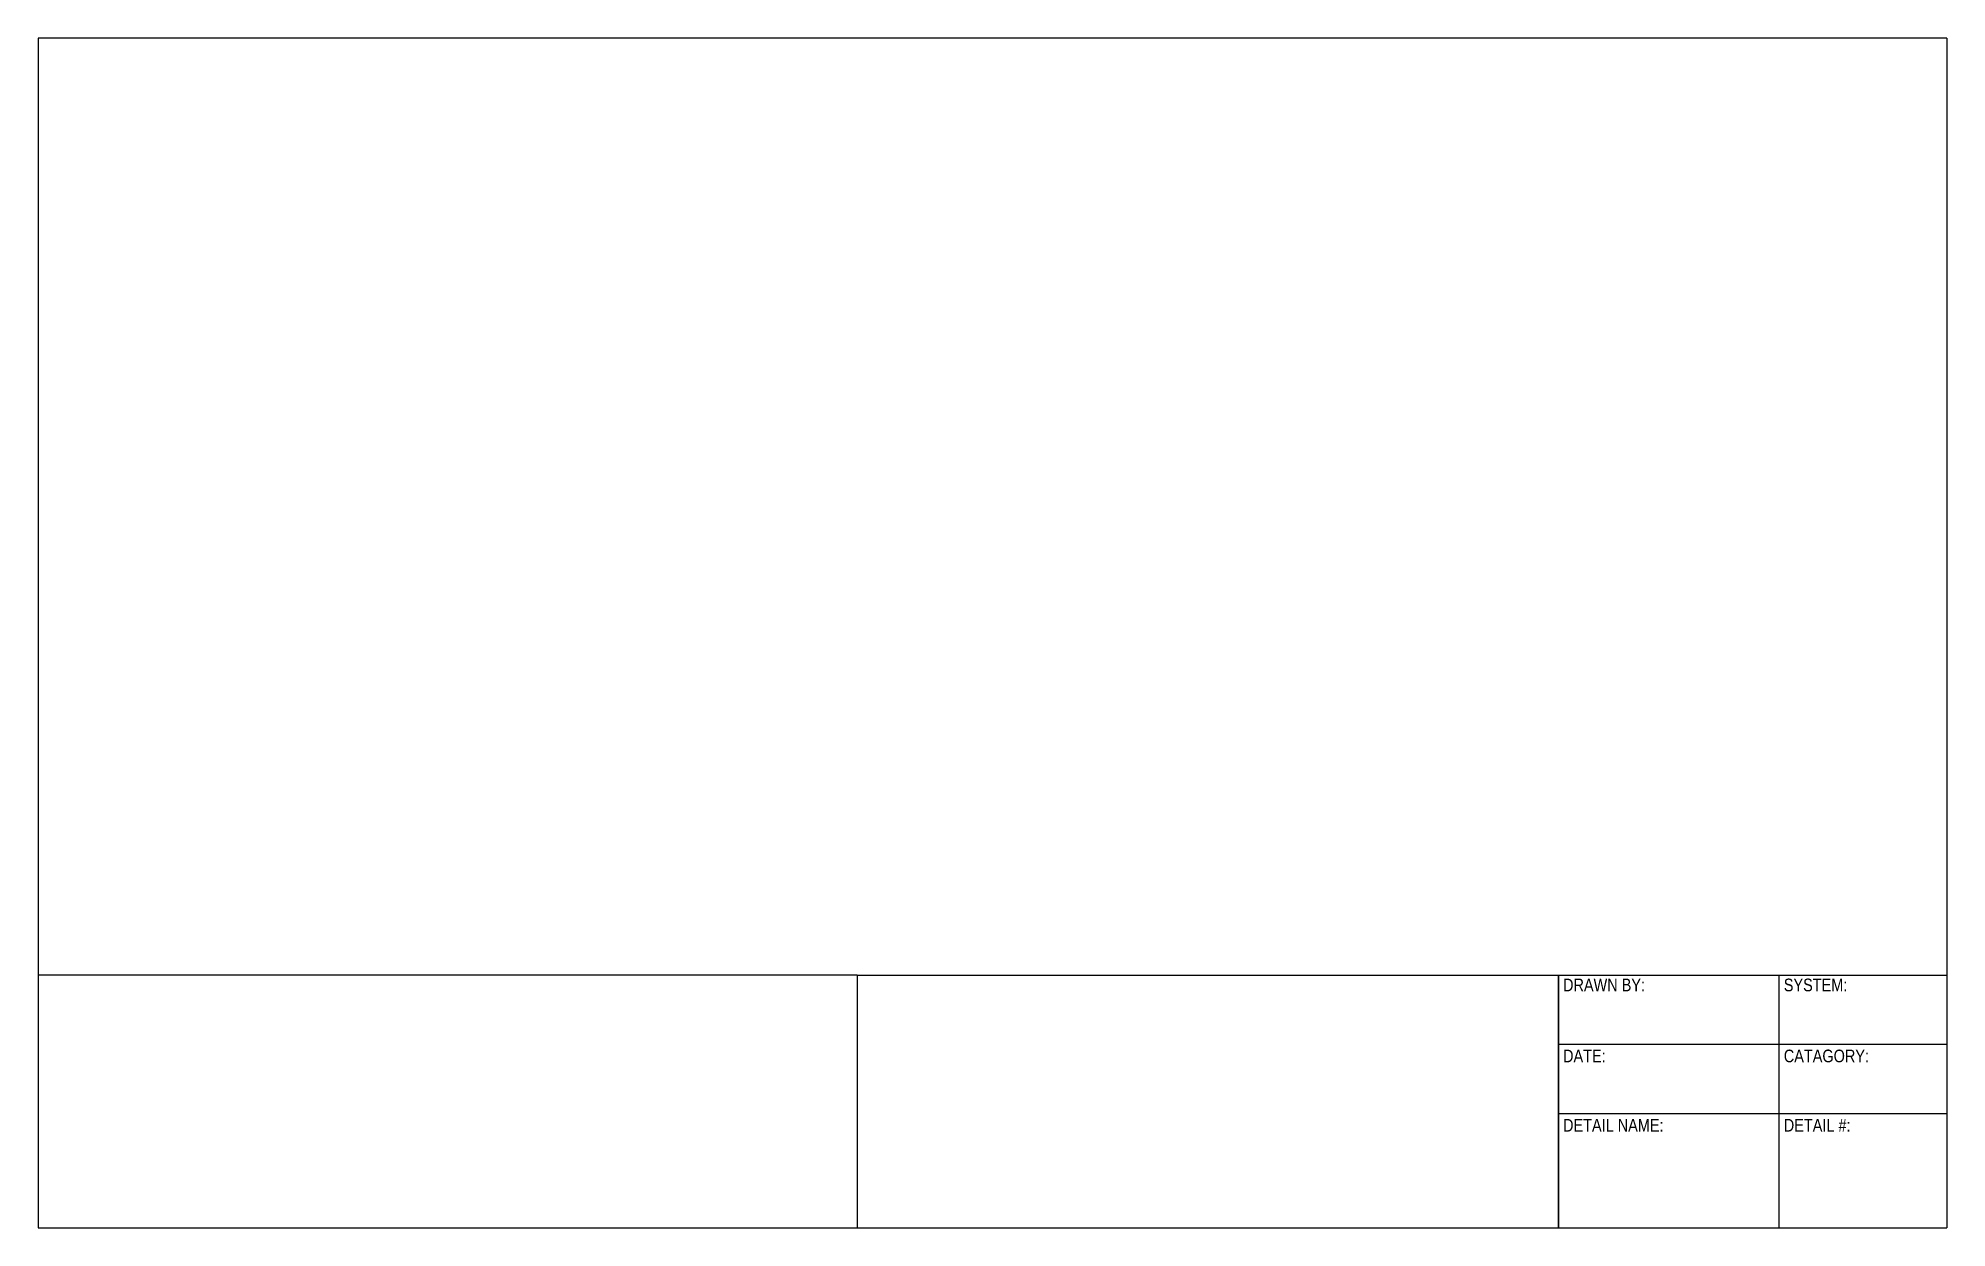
# Model space of a CAD drawing. Header units: inches. Extents: x 0 to 16, y 0 to 10.
import ezdxf

# ---------------------------------------------------------------- set-up
doc = ezdxf.new("R2010")
doc.units = ezdxf.units.IN
doc.header["$MEASUREMENT"] = 0
doc.layers.add('Title Block Lines', color=7, linetype='Continuous')
doc.styles.add('GENERATED_STYLE_1', font='ARIALN.TTF')

# ---------------------------------------------------------------- blocks, each defined once
blk = doc.blocks.new('Barrett Title Block LDS')
at = {"layer": 'Title Block Lines', "linetype": 'Continuous'}
for p, q in [((16.489, 10.488), (0.51, 10.488)), ((0.51, 10.488), (0.51, 0.533)), ((7.367, 2.647), (16.489, 2.647)), ((13.238, 0.533), (13.238, 2.647)), ((15.086, 0.533), (15.086, 2.647)), ((0.51, 0.533), (16.489, 0.533)), ((3.948, 0.533), (13.903, 0.533))]:
    blk.add_line(p, q, dxfattribs=at)
at = {"layer": 'Title Block Lines'}
for points in [[(16.489, 10.488), (16.489, 0.533)], [(7.367, 2.647), (0.51, 2.647)], [(7.367, 2.647), (7.367, 0.533)], [(13.238, 2.647), (13.238, 0.533)], [(16.489, 2.287), (16.489, 1.41)], [(16.489, 2.287), (16.489, 0.533)], [(16.489, 2.066), (13.238, 2.066)], [(16.489, 1.486), (13.238, 1.486)]]:
    blk.add_lwpolyline(points, dxfattribs=at)
at = {"layer": 'Title Block Lines', "linetype": 'Continuous', "char_height": 0.10572, "attachment_point": 1, "style": 'GENERATED_STYLE_1'}
for s, insert in [('\\A1;\\pxql;DRAWN BY:', (13.276, 2.618)), ('\\A1;\\pxql;SYSTEM:', (15.124, 2.618)), ('\\A1;\\pxql;DATE:', (13.276, 2.024)), ('\\A1;\\pxql;CATAGORY:', (15.124, 2.024)), ('\\A1;\\pxql;DETAIL NAME:', (13.276, 1.444)), ('\\A1;\\pxql;DETAIL #:', (15.124, 1.444))]:
    blk.add_mtext(s, dxfattribs=dict(at, insert=insert))

msp = doc.modelspace()

# ---------------------------------------------------------------- block references
at = {"layer": 'Title Block Lines'}
msp.add_blockref('Barrett Title Block LDS', (-0.51, -0.533), dxfattribs=at)

doc.saveas('drawing.dxf')
